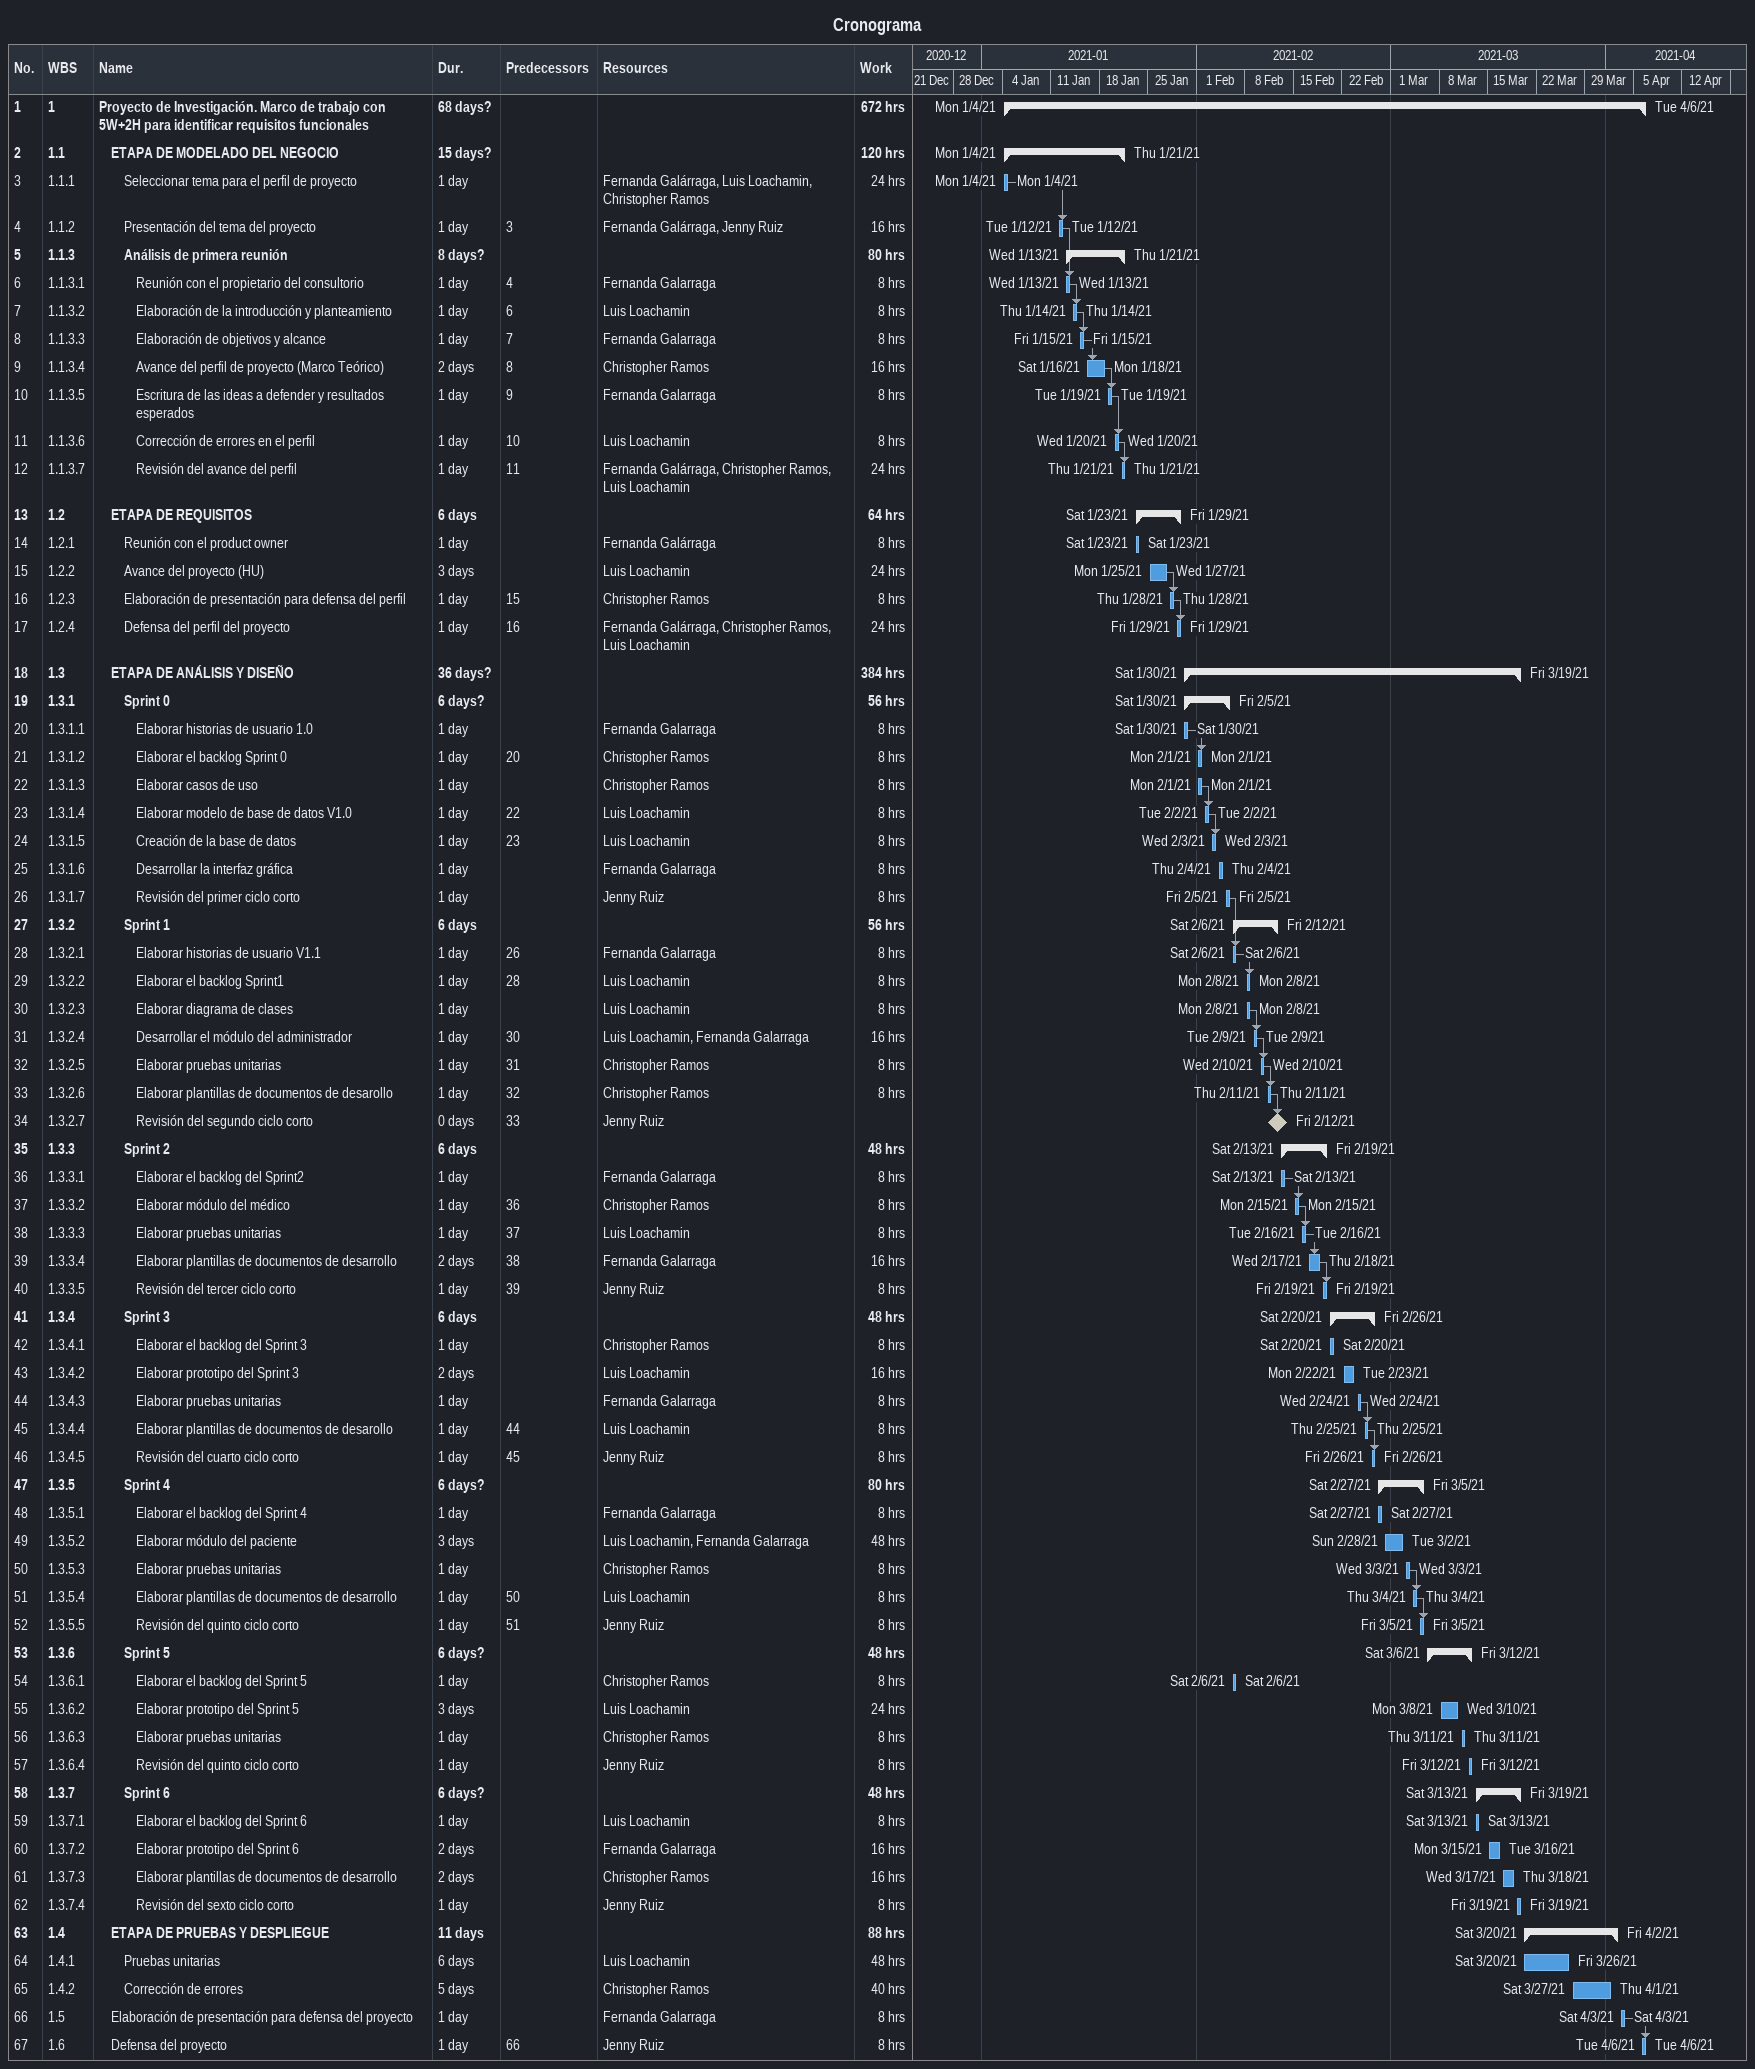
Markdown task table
Cronograma

| ID | WBS | Task | Duration | Start | Finish | Predecessors | Resources | Work (h) |
|---|---|---|---|---|---|---|---|---|
| 1 | 1 | **Proyecto de Investigación. Marco de trabajo con 5W+2H para identificar requisitos funcionales** | 68d? | 2021-01-04 | 2021-04-06 |  |  | 672 |
| 2 | 1.1 | **ETAPA DE MODELADO DEL NEGOCIO** | 15d? | 2021-01-04 | 2021-01-21 |  |  | 120 |
| 3 | 1.1.1 | Seleccionar tema para el perfil de proyecto | 1d | 2021-01-04 | 2021-01-04 |  | Fernanda Galárraga, Luis Loachamin, Christopher Ramos | 24 |
| 4 | 1.1.2 | Presentación del tema del proyecto | 1d | 2021-01-12 | 2021-01-12 | 3 | Fernanda Galárraga, Jenny Ruiz | 16 |
| 5 | 1.1.3 | **Análisis de primera reunión** | 8d? | 2021-01-13 | 2021-01-21 |  |  | 80 |
| 6 | 1.1.3.1 | Reunión con el propietario del consultorio | 1d | 2021-01-13 | 2021-01-13 | 4 | Fernanda Galarraga | 8 |
| 7 | 1.1.3.2 | Elaboración de la introducción y planteamiento | 1d | 2021-01-14 | 2021-01-14 | 6 | Luis Loachamin | 8 |
| 8 | 1.1.3.3 | Elaboración de objetivos y alcance | 1d | 2021-01-15 | 2021-01-15 | 7 | Fernanda Galarraga | 8 |
| 9 | 1.1.3.4 | Avance del perfil de proyecto (Marco Teórico) | 2d | 2021-01-16 | 2021-01-18 | 8 | Christopher Ramos | 16 |
| 10 | 1.1.3.5 | Escritura de las ideas a defender y resultados esperados | 1d | 2021-01-19 | 2021-01-19 | 9 | Fernanda Galarraga | 8 |
| 11 | 1.1.3.6 | Corrección de errores en el perfil | 1d | 2021-01-20 | 2021-01-20 | 10 | Luis Loachamin | 8 |
| 12 | 1.1.3.7 | Revisión del avance del perfil | 1d | 2021-01-21 | 2021-01-21 | 11 | Fernanda Galárraga, Christopher Ramos, Luis Loachamin | 24 |
| 13 | 1.2 | **ETAPA DE REQUISITOS** | 6d | 2021-01-23 | 2021-01-29 |  |  | 64 |
| 14 | 1.2.1 | Reunión con el product owner | 1d | 2021-01-23 | 2021-01-23 |  | Fernanda Galárraga | 8 |
| 15 | 1.2.2 | Avance del proyecto (HU) | 3d | 2021-01-25 | 2021-01-27 |  | Luis Loachamin | 24 |
| 16 | 1.2.3 | Elaboración de presentación para defensa del perfil | 1d | 2021-01-28 | 2021-01-28 | 15 | Christopher Ramos | 8 |
| 17 | 1.2.4 | Defensa del perfil del proyecto | 1d | 2021-01-29 | 2021-01-29 | 16 | Fernanda Galárraga, Christopher Ramos, Luis Loachamin | 24 |
| 18 | 1.3 | **ETAPA DE ANÁLISIS Y DISEÑO** | 36d? | 2021-01-30 | 2021-03-19 |  |  | 384 |
| 19 | 1.3.1 | **Sprint 0** | 6d? | 2021-01-30 | 2021-02-05 |  |  | 56 |
| 20 | 1.3.1.1 | Elaborar historias de usuario 1.0 | 1d | 2021-01-30 | 2021-01-30 |  | Fernanda Galarraga | 8 |
| 21 | 1.3.1.2 | Elaborar el backlog Sprint 0 | 1d | 2021-02-01 | 2021-02-01 | 20 | Christopher Ramos | 8 |
| 22 | 1.3.1.3 | Elaborar casos de uso | 1d | 2021-02-01 | 2021-02-01 |  | Christopher Ramos | 8 |
| 23 | 1.3.1.4 | Elaborar modelo de base de datos V1.0 | 1d | 2021-02-02 | 2021-02-02 | 22 | Luis Loachamin | 8 |
| 24 | 1.3.1.5 | Creación de la base de datos | 1d | 2021-02-03 | 2021-02-03 | 23 | Luis Loachamin | 8 |
| 25 | 1.3.1.6 | Desarrollar la interfaz gráfica | 1d | 2021-02-04 | 2021-02-04 |  | Fernanda Galarraga | 8 |
| 26 | 1.3.1.7 | Revisión del primer ciclo corto | 1d | 2021-02-05 | 2021-02-05 |  | Jenny Ruiz | 8 |
| 27 | 1.3.2 | **Sprint 1** | 6d | 2021-02-06 | 2021-02-12 |  |  | 56 |
| 28 | 1.3.2.1 | Elaborar historias de usuario V1.1 | 1d | 2021-02-06 | 2021-02-06 | 26 | Fernanda Galarraga | 8 |
| 29 | 1.3.2.2 | Elaborar el backlog Sprint1 | 1d | 2021-02-08 | 2021-02-08 | 28 | Luis Loachamin | 8 |
| 30 | 1.3.2.3 | Elaborar diagrama de clases | 1d | 2021-02-08 | 2021-02-08 |  | Luis Loachamin | 8 |
| 31 | 1.3.2.4 | Desarrollar el módulo del administrador | 1d | 2021-02-09 | 2021-02-09 | 30 | Luis Loachamin, Fernanda Galarraga | 16 |
| 32 | 1.3.2.5 | Elaborar pruebas unitarias | 1d | 2021-02-10 | 2021-02-10 | 31 | Christopher Ramos | 8 |
| 33 | 1.3.2.6 | Elaborar plantillas de documentos de desarollo | 1d | 2021-02-11 | 2021-02-11 | 32 | Christopher Ramos | 8 |
| 34 | 1.3.2.7 | Revisión del segundo ciclo corto | 0d | 2021-02-12 | 2021-02-12 | 33 | Jenny Ruiz |  |
| 35 | 1.3.3 | **Sprint 2** | 6d | 2021-02-13 | 2021-02-19 |  |  | 48 |
| 36 | 1.3.3.1 | Elaborar el backlog del Sprint2 | 1d | 2021-02-13 | 2021-02-13 |  | Fernanda Galarraga | 8 |
| 37 | 1.3.3.2 | Elaborar módulo del médico | 1d | 2021-02-15 | 2021-02-15 | 36 | Christopher Ramos | 8 |
| 38 | 1.3.3.3 | Elaborar pruebas unitarias | 1d | 2021-02-16 | 2021-02-16 | 37 | Luis Loachamin | 8 |
| 39 | 1.3.3.4 | Elaborar plantillas de documentos de desarrollo | 2d | 2021-02-17 | 2021-02-18 | 38 | Fernanda Galarraga | 16 |
| 40 | 1.3.3.5 | Revisión del tercer ciclo corto | 1d | 2021-02-19 | 2021-02-19 | 39 | Jenny Ruiz | 8 |
| 41 | 1.3.4 | **Sprint 3** | 6d | 2021-02-20 | 2021-02-26 |  |  | 48 |
| 42 | 1.3.4.1 | Elaborar el backlog del Sprint 3 | 1d | 2021-02-20 | 2021-02-20 |  | Christopher Ramos | 8 |
| 43 | 1.3.4.2 | Elaborar prototipo del Sprint 3 | 2d | 2021-02-22 | 2021-02-23 |  | Luis Loachamin | 16 |
| 44 | 1.3.4.3 | Elaborar pruebas unitarias | 1d | 2021-02-24 | 2021-02-24 |  | Fernanda Galarraga | 8 |
| 45 | 1.3.4.4 | Elaborar plantillas de documentos de desarollo | 1d | 2021-02-25 | 2021-02-25 | 44 | Luis Loachamin | 8 |
| 46 | 1.3.4.5 | Revisión del cuarto ciclo corto | 1d | 2021-02-26 | 2021-02-26 | 45 | Jenny Ruiz | 8 |
| 47 | 1.3.5 | **Sprint 4** | 6d? | 2021-02-27 | 2021-03-05 |  |  | 80 |
| 48 | 1.3.5.1 | Elaborar el backlog del Sprint 4 | 1d | 2021-02-27 | 2021-02-27 |  | Fernanda Galarraga | 8 |
| 49 | 1.3.5.2 | Elaborar módulo del paciente | 3d | 2021-02-28 | 2021-03-02 |  | Luis Loachamin, Fernanda Galarraga | 48 |
| 50 | 1.3.5.3 | Elaborar pruebas unitarias | 1d | 2021-03-03 | 2021-03-03 |  | Christopher Ramos | 8 |
| 51 | 1.3.5.4 | Elaborar plantillas de documentos de desarrollo | 1d | 2021-03-04 | 2021-03-04 | 50 | Luis Loachamin | 8 |
| 52 | 1.3.5.5 | Revisión del quinto ciclo corto | 1d | 2021-03-05 | 2021-03-05 | 51 | Jenny Ruiz | 8 |
| 53 | 1.3.6 | **Sprint 5** | 6d? | 2021-03-06 | 2021-03-12 |  |  | 48 |
| 54 | 1.3.6.1 | Elaborar el backlog del Sprint 5 | 1d | 2021-02-06 | 2021-02-06 |  | Christopher Ramos | 8 |
| 55 | 1.3.6.2 | Elaborar prototipo del Sprint 5 | 3d | 2021-03-08 | 2021-03-10 |  | Luis Loachamin | 24 |
| 56 | 1.3.6.3 | Elaborar pruebas unitarias | 1d | 2021-03-11 | 2021-03-11 |  | Christopher Ramos | 8 |
| 57 | 1.3.6.4 | Revisión del quinto ciclo corto | 1d | 2021-03-12 | 2021-03-12 |  | Jenny Ruiz | 8 |
| 58 | 1.3.7 | **Sprint 6** | 6d? | 2021-03-13 | 2021-03-19 |  |  | 48 |
| 59 | 1.3.7.1 | Elaborar el backlog del Sprint 6 | 1d | 2021-03-13 | 2021-03-13 |  | Luis Loachamin | 8 |
| 60 | 1.3.7.2 | Elaborar prototipo del Sprint 6 | 2d | 2021-03-15 | 2021-03-16 |  | Fernanda Galarraga | 16 |
| 61 | 1.3.7.3 | Elaborar plantillas de documentos de desarrollo | 2d | 2021-03-17 | 2021-03-18 |  | Christopher Ramos | 16 |
| 62 | 1.3.7.4 | Revisión del sexto ciclo corto | 1d | 2021-03-19 | 2021-03-19 |  | Jenny Ruiz | 8 |
| 63 | 1.4 | **ETAPA DE PRUEBAS Y DESPLIEGUE** | 11d | 2021-03-20 | 2021-04-02 |  |  | 88 |
| 64 | 1.4.1 | Pruebas unitarias | 6d | 2021-03-20 | 2021-03-26 |  | Luis Loachamin | 48 |
| 65 | 1.4.2 | Corrección de errores | 5d | 2021-03-27 | 2021-04-01 |  | Christopher Ramos | 40 |
| 66 | 1.5 | Elaboración de presentación para defensa del proyecto | 1d | 2021-04-03 | 2021-04-03 |  | Fernanda Galarraga | 8 |
| 67 | 1.6 | Defensa del proyecto | 1d | 2021-04-06 | 2021-04-06 | 66 | Jenny Ruiz | 8 |
